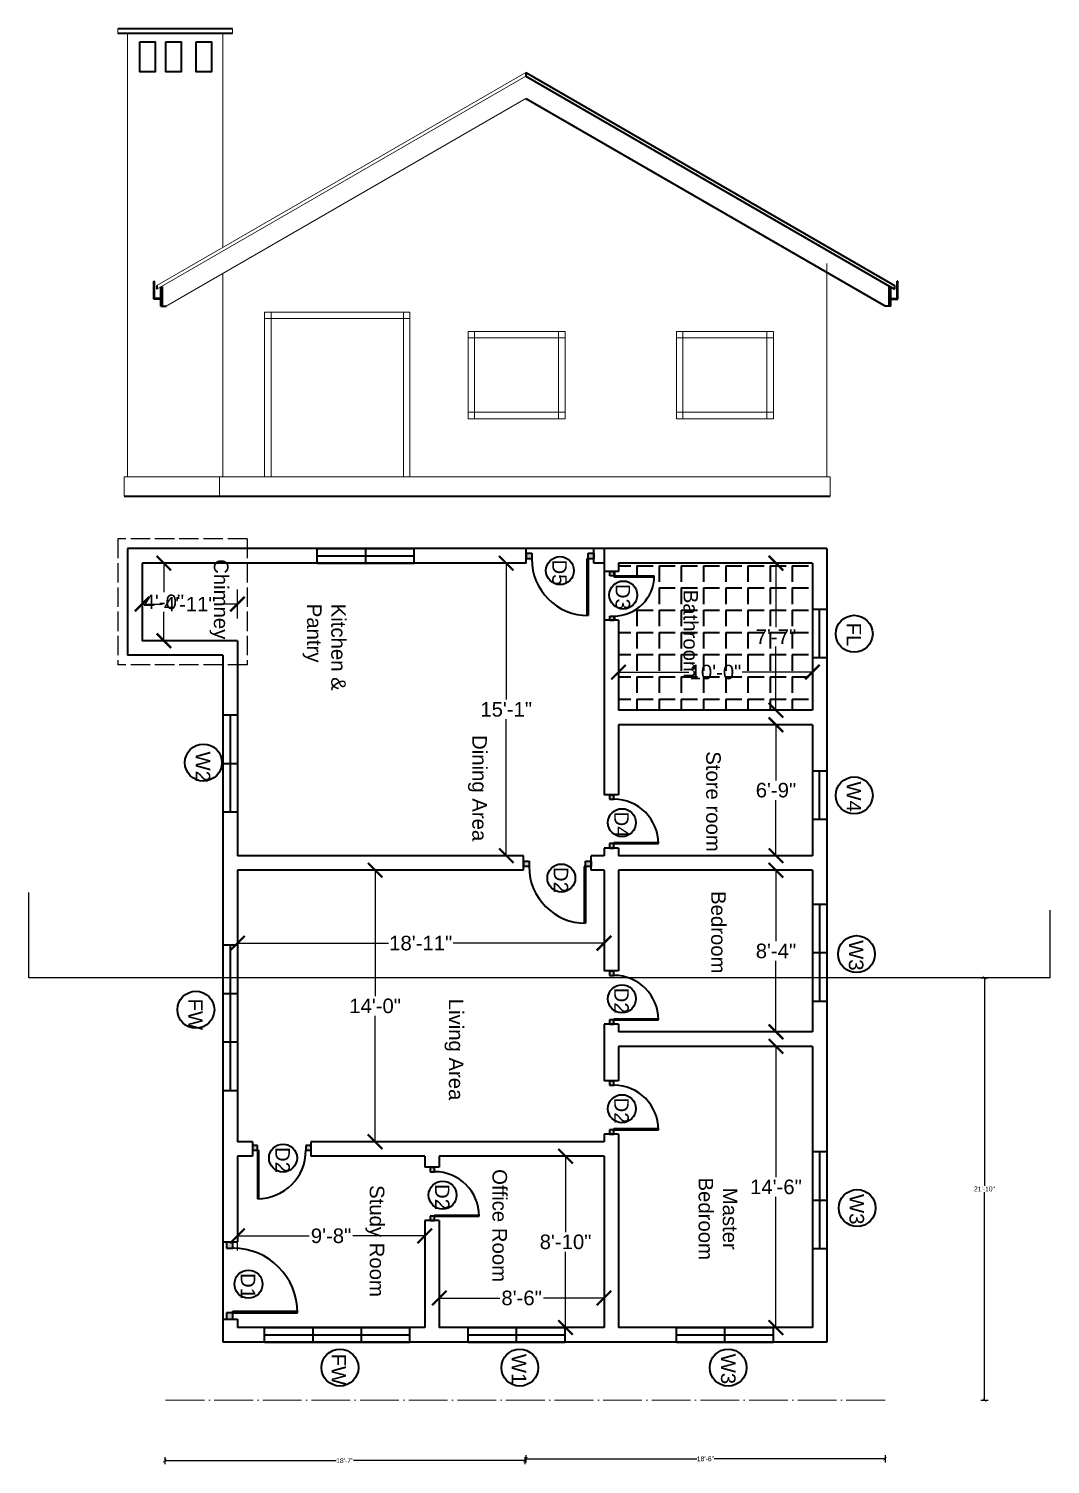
# Model space of a CAD drawing. Header units: inches. Extents: x -5041 to 2538, y -658 to 1746.
# Drawn here: x 1407 to 2040, y 858 to 1746 of the extents above; entities that cross this region are included whole.
import ezdxf

# ---------------------------------------------------------------- set-up
doc = ezdxf.new("R2010")
doc.units = ezdxf.units.IN
doc.header["$MEASUREMENT"] = 0
doc.linetypes.add('ACAD_ISO02W100', pattern=[15, 12, -3])
doc.linetypes.add('ACAD_ISO04W100', pattern=[30, 24, -3, 0, -3])
for name, color, linetype, lineweight in [('Dimension', 132, 'Continuous', 20), ('Eave', 70, 'ACAD_ISO04W100', 18), ('Openings', 200, 'Continuous', 25), ('Ridge', 100, 'ACAD_ISO02W100', 25), ('Wall', 20, 'Continuous', 35)]:
    doc.layers.add(name, color=color, linetype=linetype, lineweight=lineweight)
doc.styles.add('3 inch', font='arial.ttf', dxfattribs={"height": 3})
doc.styles.add('9 inch', font='arial.ttf', dxfattribs={"height": 9})
doc.dimstyles.new('1 to 24 Foundation', dxfattribs={"dimscale": 24, "dimtxt": 3, "dimasz": 0.09375, "dimexe": 0.09375, "dimexo": 0.09375, "dimgap": 0.015625, "dimtad": 0, "dimtih": 1, "dimtoh": 1, "dimdec": 0, "dimzin": 3, "dimdsep": 46, "dimlunit": 4, "dimtxsty": '3 inch', "dimblk": 'ARCHTICK', "dimcen": 0.09, "dimadec": 0, "dimazin": 0, "dimtfac": 1, "dimtdec": 0, "dimtofl": 0, "dimtmove": 0, "dimatfit": 3, "dimfxl": 0.09375, "dimfxlon": 1, "dimtolj": 1, "dimtzin": 0, "dimarcsym": 0})
doc.dimstyles.new('1 to 96', dxfattribs={"dimscale": 96, "dimtxt": 9, "dimasz": 0.09375, "dimexe": 0.09375, "dimexo": 0.09375, "dimgap": 0.015625, "dimtad": 0, "dimtih": 1, "dimtoh": 1, "dimdec": 0, "dimzin": 3, "dimdsep": 46, "dimlunit": 4, "dimtxsty": '9 inch', "dimblk": 'ARCHTICK', "dimcen": 0.09, "dimadec": 0, "dimazin": 0, "dimtfac": 1, "dimtdec": 0, "dimtofl": 0, "dimtmove": 0, "dimatfit": 3, "dimfxl": 0.09375, "dimfxlon": 1, "dimtolj": 1, "dimtzin": 0, "dimarcsym": 0})

# ---------------------------------------------------------------- blocks, each defined once
blk = doc.blocks.new('_ArchTick')
at = {"color": 0, "linetype": 'ByBlock', "const_width": 0.15}
blk.add_lwpolyline([(-0.5, -0.5), (0.5, 0.5)], dxfattribs=at)
blk = doc.blocks.new('*D85')
at = {"layer": 'Defpoints', "color": 0, "transparency": 16777216}
for p in [(1892.27, 1415.3), (1869.73, 1324.3), (1892.27, 1324.3)]:
    blk.add_point(p, dxfattribs=at)
at = {"layer": 'Dimension', "color": 0, "lineweight": -2, "transparency": 16777216}
for p, q in [((1878.73, 1415.3), (1860.73, 1415.3)), ((1869.73, 1415.3), (1869.73, 1375.8)), ((1869.73, 1324.3), (1869.73, 1363.8)), ((1878.73, 1324.3), (1860.73, 1324.3))]:
    blk.add_line(p, q, dxfattribs=at)
at = {"layer": 'Dimension', "color": 0, "lineweight": -2, "transparency": 16777216, "xscale": 9, "yscale": 9, "zscale": 9}
for p, rotation in [((1869.73, 1415.3), 90), ((1869.73, 1324.3), 270)]:
    blk.add_blockref('_ArchTick', p, dxfattribs=dict(at, rotation=rotation))
at = {"layer": 'Dimension', "color": 0, "transparency": 16777216, "insert": (1869.73, 1369.8), "char_height": 9, "attachment_point": 5, "style": '9 inch'}
blk.add_mtext('\\A1;7\'-7"', dxfattribs=at)
blk = doc.blocks.new('*D81')
at = {"layer": 'Defpoints', "color": 0, "transparency": 16777216}
for p in [(1772.27, 1371.15), (1892.27, 1371.15), (1772.27, 1347.87)]:
    blk.add_point(p, dxfattribs=at)
at = {"layer": 'Dimension', "color": 0, "lineweight": -2, "transparency": 16777216}
for p, q in [((1772.27, 1356.87), (1772.27, 1338.87)), ((1892.27, 1356.87), (1892.27, 1338.87)), ((1772.27, 1347.87), (1815.73, 1347.87)), ((1892.27, 1347.87), (1848.8, 1347.87))]:
    blk.add_line(p, q, dxfattribs=at)
at = {"layer": 'Dimension', "color": 0, "lineweight": -2, "transparency": 16777216, "xscale": 9, "yscale": 9, "zscale": 9, "rotation": 180}
blk.add_blockref('_ArchTick', (1772.27, 1347.87), dxfattribs=at)
at = {"layer": 'Dimension', "color": 0, "lineweight": -2, "transparency": 16777216, "xscale": 9, "yscale": 9, "zscale": 9}
blk.add_blockref('_ArchTick', (1892.27, 1347.87), dxfattribs=at)
at = {"layer": 'Dimension', "color": 0, "transparency": 16777216, "insert": (1832.27, 1347.87), "char_height": 9, "attachment_point": 5, "style": '9 inch'}
blk.add_mtext('\\A1;10\'-0"', dxfattribs=at)
blk = doc.blocks.new('*D86')
at = {"layer": 'Defpoints', "color": 0, "transparency": 16777216}
for p in [(1892.27, 1315.3), (1869.73, 1234.3), (1892.27, 1234.3)]:
    blk.add_point(p, dxfattribs=at)
at = {"layer": 'Dimension', "color": 0, "lineweight": -2, "transparency": 16777216}
for p, q in [((1878.73, 1315.3), (1860.73, 1315.3)), ((1869.73, 1315.3), (1869.73, 1280.9)), ((1869.73, 1234.3), (1869.73, 1268.71)), ((1878.73, 1234.3), (1860.73, 1234.3))]:
    blk.add_line(p, q, dxfattribs=at)
at = {"layer": 'Dimension', "color": 0, "lineweight": -2, "transparency": 16777216, "xscale": 9, "yscale": 9, "zscale": 9}
for p, rotation in [((1869.73, 1315.3), 90), ((1869.73, 1234.3), 270)]:
    blk.add_blockref('_ArchTick', p, dxfattribs=dict(at, rotation=rotation))
at = {"layer": 'Dimension', "color": 0, "transparency": 16777216, "insert": (1869.73, 1274.8), "char_height": 9, "attachment_point": 5, "style": '9 inch'}
blk.add_mtext('\\A1;6\'-9"', dxfattribs=at)
blk = doc.blocks.new('*D87')
at = {"layer": 'Defpoints', "color": 0, "transparency": 16777216}
for p in [(1892.27, 1225.3), (1869.73, 1125.3), (1892.27, 1125.3)]:
    blk.add_point(p, dxfattribs=at)
at = {"layer": 'Dimension', "color": 0, "lineweight": -2, "transparency": 16777216}
for p, q in [((1878.73, 1225.3), (1860.73, 1225.3)), ((1869.73, 1225.3), (1869.73, 1181.4)), ((1869.73, 1125.3), (1869.73, 1169.21)), ((1878.73, 1125.3), (1860.73, 1125.3))]:
    blk.add_line(p, q, dxfattribs=at)
at = {"layer": 'Dimension', "color": 0, "lineweight": -2, "transparency": 16777216, "xscale": 9, "yscale": 9, "zscale": 9}
for p, rotation in [((1869.73, 1225.3), 90), ((1869.73, 1125.3), 270)]:
    blk.add_blockref('_ArchTick', p, dxfattribs=dict(at, rotation=rotation))
at = {"layer": 'Dimension', "color": 0, "transparency": 16777216, "insert": (1869.73, 1175.3), "char_height": 9, "attachment_point": 5, "style": '9 inch'}
blk.add_mtext('\\A1;8\'-4"', dxfattribs=at)
blk = doc.blocks.new('*D88')
at = {"layer": 'Defpoints', "color": 0, "transparency": 16777216}
for p in [(1892.27, 1116.3), (1869.73, 942.3), (1892.27, 942.3)]:
    blk.add_point(p, dxfattribs=at)
at = {"layer": 'Dimension', "color": 0, "lineweight": -2, "transparency": 16777216}
for p, q in [((1878.73, 1116.3), (1860.73, 1116.3)), ((1869.73, 1116.3), (1869.73, 1035.4)), ((1869.73, 942.3), (1869.73, 1023.21)), ((1878.73, 942.3), (1860.73, 942.3))]:
    blk.add_line(p, q, dxfattribs=at)
at = {"layer": 'Dimension', "color": 0, "lineweight": -2, "transparency": 16777216, "xscale": 9, "yscale": 9, "zscale": 9}
for p, rotation in [((1869.73, 1116.3), 90), ((1869.73, 942.3), 270)]:
    blk.add_blockref('_ArchTick', p, dxfattribs=dict(at, rotation=rotation))
at = {"layer": 'Dimension', "color": 0, "transparency": 16777216, "insert": (1869.73, 1029.3), "char_height": 9, "attachment_point": 5, "style": '9 inch'}
blk.add_mtext('\\A1;14\'-6"', dxfattribs=at)
blk = doc.blocks.new('*D89')
at = {"layer": 'Defpoints', "color": 0, "transparency": 16777216}
for p in [(1477.27, 1389.97), (1477.27, 1367.3), (1536.27, 1367.3)]:
    blk.add_point(p, dxfattribs=at)
at = {"layer": 'Dimension', "color": 0, "lineweight": -2, "transparency": 16777216}
for p, q in [((1477.27, 1380.97), (1477.27, 1398.97)), ((1536.27, 1380.97), (1536.27, 1398.97)), ((1477.27, 1389.97), (1489.63, 1389.97)), ((1536.27, 1389.97), (1523.91, 1389.97))]:
    blk.add_line(p, q, dxfattribs=at)
at = {"layer": 'Dimension', "color": 0, "lineweight": -2, "transparency": 16777216, "xscale": 9, "yscale": 9, "zscale": 9, "rotation": 180}
blk.add_blockref('_ArchTick', (1477.27, 1389.97), dxfattribs=at)
at = {"layer": 'Dimension', "color": 0, "lineweight": -2, "transparency": 16777216, "xscale": 9, "yscale": 9, "zscale": 9}
blk.add_blockref('_ArchTick', (1536.27, 1389.97), dxfattribs=at)
at = {"layer": 'Dimension', "color": 0, "transparency": 16777216, "insert": (1506.77, 1389.97), "char_height": 9, "attachment_point": 5, "style": '9 inch'}
blk.add_mtext('\\A1;4\'-11"', dxfattribs=at)
blk = doc.blocks.new('*D90')
at = {"layer": 'Defpoints', "color": 0, "transparency": 16777216}
for p in [(1477.27, 1415.3), (1477.27, 1367.3), (1490.78, 1367.3)]:
    blk.add_point(p, dxfattribs=at)
at = {"layer": 'Dimension', "color": 0, "lineweight": -2, "transparency": 16777216}
for p, q in [((1486.27, 1415.3), (1499.78, 1415.3)), ((1490.78, 1415.3), (1490.78, 1397.4)), ((1490.78, 1367.3), (1490.78, 1385.21)), ((1486.27, 1367.3), (1499.78, 1367.3))]:
    blk.add_line(p, q, dxfattribs=at)
at = {"layer": 'Dimension', "color": 0, "lineweight": -2, "transparency": 16777216, "xscale": 9, "yscale": 9, "zscale": 9}
for p, rotation in [((1490.78, 1415.3), 90), ((1490.78, 1367.3), 270)]:
    blk.add_blockref('_ArchTick', p, dxfattribs=dict(at, rotation=rotation))
at = {"layer": 'Dimension', "color": 0, "transparency": 16777216, "insert": (1490.78, 1391.3), "char_height": 9, "attachment_point": 5, "style": '9 inch'}
blk.add_mtext('\\A1;4\'-0"', dxfattribs=at)
blk = doc.blocks.new('*D91')
at = {"layer": 'Defpoints', "color": 0, "transparency": 16777216}
for p in [(1661.27, 960.58), (1661.27, 942.3), (1763.27, 942.3)]:
    blk.add_point(p, dxfattribs=at)
at = {"layer": 'Dimension', "color": 0, "lineweight": -2, "transparency": 16777216}
for p, q in [((1661.27, 951.58), (1661.27, 969.58)), ((1763.27, 951.58), (1763.27, 969.58)), ((1661.27, 960.58), (1698.8, 960.58)), ((1763.27, 960.58), (1725.73, 960.58))]:
    blk.add_line(p, q, dxfattribs=at)
at = {"layer": 'Dimension', "color": 0, "lineweight": -2, "transparency": 16777216, "xscale": 9, "yscale": 9, "zscale": 9, "rotation": 180}
blk.add_blockref('_ArchTick', (1661.27, 960.58), dxfattribs=at)
at = {"layer": 'Dimension', "color": 0, "lineweight": -2, "transparency": 16777216, "xscale": 9, "yscale": 9, "zscale": 9}
blk.add_blockref('_ArchTick', (1763.27, 960.58), dxfattribs=at)
at = {"layer": 'Dimension', "color": 0, "transparency": 16777216, "insert": (1712.27, 960.58), "char_height": 9, "attachment_point": 5, "style": '9 inch'}
blk.add_mtext('\\A1;8\'-6"', dxfattribs=at)
blk = doc.blocks.new('*D92')
at = {"layer": 'Defpoints', "color": 0, "transparency": 16777216}
for p in [(1763.27, 1048.3), (1739.46, 942.3), (1763.27, 942.3)]:
    blk.add_point(p, dxfattribs=at)
at = {"layer": 'Dimension', "color": 0, "lineweight": -2, "transparency": 16777216}
for p, q in [((1748.46, 1048.3), (1730.46, 1048.3)), ((1739.46, 1048.3), (1739.46, 1001.4)), ((1739.46, 942.3), (1739.46, 989.21)), ((1748.46, 942.3), (1730.46, 942.3))]:
    blk.add_line(p, q, dxfattribs=at)
at = {"layer": 'Dimension', "color": 0, "lineweight": -2, "transparency": 16777216, "xscale": 9, "yscale": 9, "zscale": 9}
for p, rotation in [((1739.46, 1048.3), 90), ((1739.46, 942.3), 270)]:
    blk.add_blockref('_ArchTick', p, dxfattribs=dict(at, rotation=rotation))
at = {"layer": 'Dimension', "color": 0, "transparency": 16777216, "insert": (1739.46, 995.3), "char_height": 9, "attachment_point": 5, "style": '9 inch'}
blk.add_mtext('\\A1;8\'-10"', dxfattribs=at)
blk = doc.blocks.new('*D82')
at = {"layer": 'Defpoints', "color": 0, "transparency": 16777216}
for p in [(1720.86, 1415.3), (1702.73, 1234.3), (1720.86, 1234.3)]:
    blk.add_point(p, dxfattribs=at)
at = {"layer": 'Dimension', "color": 0, "lineweight": -2, "transparency": 16777216}
for p, q in [((1711.73, 1415.3), (1693.73, 1415.3)), ((1702.73, 1415.3), (1702.73, 1330.9)), ((1702.73, 1234.3), (1702.73, 1318.71)), ((1711.73, 1234.3), (1693.73, 1234.3))]:
    blk.add_line(p, q, dxfattribs=at)
at = {"layer": 'Dimension', "color": 0, "lineweight": -2, "transparency": 16777216, "xscale": 9, "yscale": 9, "zscale": 9}
for p, rotation in [((1702.73, 1415.3), 90), ((1702.73, 1234.3), 270)]:
    blk.add_blockref('_ArchTick', p, dxfattribs=dict(at, rotation=rotation))
at = {"layer": 'Dimension', "color": 0, "transparency": 16777216, "insert": (1702.73, 1324.8), "char_height": 9, "attachment_point": 5, "style": '9 inch'}
blk.add_mtext('\\A1;15\'-1"', dxfattribs=at)
blk = doc.blocks.new('*D83')
at = {"layer": 'Defpoints', "color": 0, "transparency": 16777216}
for p in [(1662.94, 1225.3), (1621.56, 1057.3), (1662.94, 1057.3)]:
    blk.add_point(p, dxfattribs=at)
at = {"layer": 'Dimension', "color": 0, "lineweight": -2, "transparency": 16777216}
for p, q in [((1630.56, 1225.3), (1612.56, 1225.3)), ((1621.56, 1225.3), (1621.56, 1147.4)), ((1621.56, 1057.3), (1621.56, 1135.21)), ((1630.56, 1057.3), (1612.56, 1057.3))]:
    blk.add_line(p, q, dxfattribs=at)
at = {"layer": 'Dimension', "color": 0, "lineweight": -2, "transparency": 16777216, "xscale": 9, "yscale": 9, "zscale": 9}
for p, rotation in [((1621.56, 1225.3), 90), ((1621.56, 1057.3), 270)]:
    blk.add_blockref('_ArchTick', p, dxfattribs=dict(at, rotation=rotation))
at = {"layer": 'Dimension', "color": 0, "transparency": 16777216, "insert": (1621.56, 1141.3), "char_height": 9, "attachment_point": 5, "style": '9 inch'}
blk.add_mtext('\\A1;14\'-0"', dxfattribs=at)
blk = doc.blocks.new('*D93')
at = {"layer": 'Defpoints', "color": 0, "transparency": 16777216}
for p in [(1536.27, 1225.3), (1763.27, 1225.3), (1536.27, 1180.15)]:
    blk.add_point(p, dxfattribs=at)
at = {"layer": 'Dimension', "color": 0, "lineweight": -2, "transparency": 16777216}
for p, q in [((1536.27, 1189.15), (1536.27, 1171.15)), ((1763.27, 1189.15), (1763.27, 1171.15)), ((1536.27, 1180.15), (1629.74, 1180.15)), ((1763.27, 1180.15), (1669.8, 1180.15))]:
    blk.add_line(p, q, dxfattribs=at)
at = {"layer": 'Dimension', "color": 0, "lineweight": -2, "transparency": 16777216, "xscale": 9, "yscale": 9, "zscale": 9, "rotation": 180}
blk.add_blockref('_ArchTick', (1536.27, 1180.15), dxfattribs=at)
at = {"layer": 'Dimension', "color": 0, "lineweight": -2, "transparency": 16777216, "xscale": 9, "yscale": 9, "zscale": 9}
blk.add_blockref('_ArchTick', (1763.27, 1180.15), dxfattribs=at)
at = {"layer": 'Dimension', "color": 0, "transparency": 16777216, "insert": (1649.77, 1180.15), "char_height": 9, "attachment_point": 5, "style": '9 inch'}
blk.add_mtext('\\A1;18\'-11"', dxfattribs=at)
blk = doc.blocks.new('*D84')
at = {"layer": 'Defpoints', "color": 0, "transparency": 16777216}
for p in [(1536.27, 999.04), (1536.27, 979.6), (1652.27, 979.6)]:
    blk.add_point(p, dxfattribs=at)
at = {"layer": 'Dimension', "color": 0, "lineweight": -2, "transparency": 16777216}
for p, q in [((1536.27, 990.04), (1536.27, 1008.04)), ((1652.27, 990.04), (1652.27, 1008.04)), ((1536.27, 999.04), (1580.8, 999.04)), ((1652.27, 999.04), (1607.73, 999.04))]:
    blk.add_line(p, q, dxfattribs=at)
at = {"layer": 'Dimension', "color": 0, "lineweight": -2, "transparency": 16777216, "xscale": 9, "yscale": 9, "zscale": 9, "rotation": 180}
blk.add_blockref('_ArchTick', (1536.27, 999.04), dxfattribs=at)
at = {"layer": 'Dimension', "color": 0, "lineweight": -2, "transparency": 16777216, "xscale": 9, "yscale": 9, "zscale": 9}
blk.add_blockref('_ArchTick', (1652.27, 999.04), dxfattribs=at)
at = {"layer": 'Dimension', "color": 0, "transparency": 16777216, "insert": (1594.27, 999.04), "char_height": 9, "attachment_point": 5, "style": '9 inch'}
blk.add_mtext('\\A1;9\'-8"', dxfattribs=at)
blk = doc.blocks.new('*D94')
at = {"layer": 'Defpoints', "color": 0, "transparency": 16777216}
for p in [(1714.84, 897.3), (1937.27, 897.3), (1714.84, 861.07)]:
    blk.add_point(p, dxfattribs=at)
at = {"layer": 'Wall', "color": 0, "lineweight": -2, "transparency": 16777216}
for p, q in [((1714.84, 863.32), (1714.84, 858.82)), ((1937.27, 863.32), (1937.27, 858.82)), ((1714.84, 861.07), (1820.67, 861.07)), ((1937.27, 861.07), (1831.44, 861.07))]:
    blk.add_line(p, q, dxfattribs=at)
at = {"layer": 'Wall', "color": 0, "lineweight": -2, "transparency": 16777216, "xscale": 2.25, "yscale": 2.25, "zscale": 2.25, "rotation": 180}
blk.add_blockref('_ArchTick', (1714.84, 861.07), dxfattribs=at)
at = {"layer": 'Wall', "color": 0, "lineweight": -2, "transparency": 16777216, "xscale": 2.25, "yscale": 2.25, "zscale": 2.25}
blk.add_blockref('_ArchTick', (1937.27, 861.07), dxfattribs=at)
at = {"layer": 'Wall', "color": 0, "transparency": 16777216, "insert": (1826.05, 861.07), "char_height": 3, "attachment_point": 5, "style": '3 inch'}
blk.add_mtext('\\A1;18\'-6"', dxfattribs=at)
blk = doc.blocks.new('*D95')
at = {"layer": 'Defpoints', "color": 0, "transparency": 16777216}
for p in [(1491.27, 897.3), (1714.27, 897.3), (1714.27, 859.95)]:
    blk.add_point(p, dxfattribs=at)
at = {"layer": 'Wall', "color": 0, "lineweight": -2, "transparency": 16777216}
for p, q in [((1491.27, 862.2), (1491.27, 857.7)), ((1714.27, 862.2), (1714.27, 857.7)), ((1491.27, 859.95), (1597.38, 859.95)), ((1714.27, 859.95), (1608.15, 859.95))]:
    blk.add_line(p, q, dxfattribs=at)
at = {"layer": 'Wall', "color": 0, "lineweight": -2, "transparency": 16777216, "xscale": 2.25, "yscale": 2.25, "zscale": 2.25, "rotation": 180}
blk.add_blockref('_ArchTick', (1491.27, 859.95), dxfattribs=at)
at = {"layer": 'Wall', "color": 0, "lineweight": -2, "transparency": 16777216, "xscale": 2.25, "yscale": 2.25, "zscale": 2.25}
blk.add_blockref('_ArchTick', (1714.27, 859.95), dxfattribs=at)
at = {"layer": 'Wall', "color": 0, "transparency": 16777216, "insert": (1602.77, 859.95), "char_height": 3, "attachment_point": 5, "style": '3 inch'}
blk.add_mtext('\\A1;18\'-7"', dxfattribs=at)
blk = doc.blocks.new('*D96')
at = {"layer": 'Defpoints', "color": 0, "transparency": 16777216}
for p in [(1901.27, 1158.81), (1998.83, 1158.81), (1937.27, 897.3)]:
    blk.add_point(p, dxfattribs=at)
at = {"layer": 'Wall', "color": 0, "lineweight": -2, "transparency": 16777216}
for p, q in [((1996.58, 1158.81), (2001.08, 1158.81)), ((1998.83, 1158.81), (1998.83, 1029.96)), ((1998.83, 897.3), (1998.83, 1026.15)), ((1996.58, 897.3), (2001.08, 897.3))]:
    blk.add_line(p, q, dxfattribs=at)
at = {"layer": 'Wall', "color": 0, "lineweight": -2, "transparency": 16777216, "xscale": 2.25, "yscale": 2.25, "zscale": 2.25}
for p, rotation in [((1998.83, 1158.81), 90), ((1998.83, 897.3), 270)]:
    blk.add_blockref('_ArchTick', p, dxfattribs=dict(at, rotation=rotation))
at = {"layer": 'Wall', "color": 0, "transparency": 16777216, "insert": (1998.83, 1028.06), "char_height": 3, "attachment_point": 5, "style": '3 inch'}
blk.add_mtext('\\A1;21\'-10"', dxfattribs=at)

msp = doc.modelspace()

# ---------------------------------------------------------------- hatches: boundary and pattern name
at = {"layer": 'Wall'}
h = msp.add_hatch(color=256, dxfattribs=at)
h.dxf.hatch_style = 1
h.paths.add_polyline_path([(1715.01683, 1417.89158), (1718.51683, 1417.89158), (1718.51683, 1421.39158), (1715.01683, 1421.39158)])
h.paths.add_polyline_path([(1757.01683, 1421.39158), (1753.51683, 1421.39158), (1753.51683, 1417.89158), (1757.01683, 1417.89158)])
h.paths.add_polyline_path([(1752.64183, 1382.90252, 0.006250733), (1753.51683, 1382.89158), (1753.51683, 1417.89158), (1752.64183, 1417.89158)])
h = msp.add_hatch(dxfattribs=at)
h.set_pattern_fill('ANGLE', color=256, scale=50, angle=-90)
h.set_pattern_definition([(270, (697.351, -923.76), (13.75, -3e-15), [10, -3.75]), (360, (697.351, -923.76), (3e-15, 13.75), [10, -3.75])])
h.paths.add_polyline_path([(1892.26613, 1324.30349), (1892.26613, 1415.30349), (1772.26613, 1415.30349), (1772.26613, 1410.06182), (1769.35666, 1410.06182), (1769.35666, 1407.56182), (1794.35666, 1407.56182, -0.414213562), (1769.35666, 1382.56182), (1769.35666, 1380.06182), (1772.26613, 1380.06182), (1772.26613, 1324.30349)])
h.paths.add_polyline_path([(1807.57505, 1402.0029), (1807.57505, 1342.99335), (1826.12143, 1342.99335), (1826.12143, 1402.0029)], flags=24)
h = msp.add_hatch(color=256, dxfattribs=at)
h.dxf.hatch_style = 1
h.paths.add_polyline_path([(1769.35666, 1380.06182), (1769.35666, 1382.56182), (1766.85666, 1382.56182), (1766.85666, 1380.06182)])
h.paths.add_polyline_path([(1769.35666, 1407.56182), (1769.35666, 1410.06182), (1766.85666, 1410.06182), (1766.85666, 1407.56182)])
h.paths.add_polyline_path([(1794.34885, 1406.93682, 0.006250733), (1794.35666, 1407.56182), (1769.35666, 1407.56182), (1769.35666, 1406.93682)])
h = msp.add_hatch(color=256, dxfattribs=at)
h.dxf.hatch_style = 1
h.paths.add_polyline_path([(1766.66602, 1271.99312), (1766.66602, 1269.24312), (1769.41602, 1269.24312), (1769.41602, 1271.99312)])
h.paths.add_polyline_path([(1769.41602, 1238.99312), (1769.41602, 1241.74312), (1766.66602, 1241.74312), (1766.66602, 1238.99312)])
h.paths.add_polyline_path([(1769.41602, 1242.43062), (1769.41602, 1241.74312), (1796.91602, 1241.74312, 0.006250733), (1796.90743, 1242.43062)])
h = msp.add_hatch(color=256, dxfattribs=at)
h.dxf.hatch_style = 1
h.paths.add_polyline_path([(1713.3928, 1227.50133), (1716.8928, 1227.50133), (1716.8928, 1231.00133), (1713.3928, 1231.00133)])
h.paths.add_polyline_path([(1755.3928, 1231.00133), (1751.8928, 1231.00133), (1751.8928, 1227.50133), (1755.3928, 1227.50133)])
h.paths.add_polyline_path([(1751.0178, 1192.51227, 0.006250733), (1751.8928, 1192.50133), (1751.8928, 1227.50133), (1751.0178, 1227.50133)])
h = msp.add_hatch(color=256, dxfattribs=at)
h.dxf.hatch_style = 1
h.paths.add_polyline_path([(1766.66602, 1162.99312), (1766.66602, 1160.24312), (1769.41602, 1160.24312), (1769.41602, 1162.99312)])
h.paths.add_polyline_path([(1769.41602, 1129.99312), (1769.41602, 1132.74312), (1766.66602, 1132.74312), (1766.66602, 1129.99312)])
h.paths.add_polyline_path([(1769.41602, 1133.43062), (1769.41602, 1132.74312), (1796.91602, 1132.74312, 0.006250733), (1796.90743, 1133.43062)])
h = msp.add_hatch(color=256, dxfattribs=at)
h.dxf.hatch_style = 1
h.paths.add_polyline_path([(1766.66602, 1094.99312), (1766.66602, 1092.24312), (1769.41602, 1092.24312), (1769.41602, 1094.99312)])
h.paths.add_polyline_path([(1769.41602, 1061.99312), (1769.41602, 1064.74312), (1766.66602, 1064.74312), (1766.66602, 1061.99312)])
h.paths.add_polyline_path([(1769.41602, 1065.43062), (1769.41602, 1064.74312), (1796.91602, 1064.74312, 0.006250733), (1796.90743, 1065.43062)])
h = msp.add_hatch(color=256, dxfattribs=at)
h.dxf.hatch_style = 1
h.paths.add_polyline_path([(1581.70426, 1054.9987), (1578.70426, 1054.9987), (1578.70426, 1051.9987), (1581.70426, 1051.9987)])
h.paths.add_polyline_path([(1545.70426, 1051.9987), (1548.70426, 1051.9987), (1548.70426, 1054.9987), (1545.70426, 1054.9987)])
h.paths.add_polyline_path([(1549.45426, 1051.9987), (1548.70426, 1051.9987), (1548.70426, 1021.9987, 0.006250733), (1549.45426, 1022.00808)])
h = msp.add_hatch(color=256, dxfattribs=at)
h.dxf.hatch_style = 1
h.paths.add_polyline_path([(1655.66602, 1041.50185), (1655.66602, 1038.75185), (1658.41602, 1038.75185), (1658.41602, 1041.50185)])
h.paths.add_polyline_path([(1658.41602, 1008.50185), (1658.41602, 1011.25185), (1655.66602, 1011.25185), (1655.66602, 1008.50185)])
h.paths.add_polyline_path([(1658.41602, 1011.93935), (1658.41602, 1011.25185), (1685.91602, 1011.25185, 0.006250733), (1685.90743, 1011.93935)])
h = msp.add_hatch(color=256, dxfattribs=at)
h.dxf.hatch_style = 1
h.paths.add_polyline_path([(1529.50283, 995.43214), (1529.50283, 991.43214), (1533.50283, 991.43214), (1533.50283, 995.43214)])
h.paths.add_polyline_path([(1533.50283, 947.43214), (1533.50283, 951.43214), (1529.50283, 951.43214), (1529.50283, 947.43214)])
h.paths.add_polyline_path([(1533.50283, 952.43214), (1533.50283, 951.43214), (1573.50283, 951.43214, 0.006250733), (1573.49033, 952.43214)])

# ---------------------------------------------------------------- linework, layer by layer
at = {"layer": 'Dimension'}
for p, q in [((1462.26613, 1743.01898), (1462.26613, 1746.01898)), ((1468.26613, 1468.68798), (1468.26613, 1743.01898)), ((1527.26613, 1610.72149), (1527.26613, 1743.01898)), ((1533.26613, 1743.01898), (1533.26613, 1746.01898)), ((1486.50418, 1587.18757), (1714.84289, 1719.01898)), ((1486.50418, 1584.87816), (1714.84289, 1716.70958)), ((1492.10297, 1574.25422), (1714.84289, 1702.85318)), ((1901.26613, 1468.68798), (1901.26613, 1600.68798)), ((1527.26613, 1468.68798), (1527.26613, 1594.55568)), ((1553.11682, 1570.68798), (1643.11682, 1570.68798)), ((1553.11682, 1468.68798), (1553.11682, 1570.68798)), ((1553.11682, 1566.68798), (1643.11682, 1566.68798)), ((1557.11682, 1468.68798), (1557.11682, 1570.68798)), ((1639.11682, 1468.68798), (1639.11682, 1570.68798)), ((1643.11682, 1468.68798), (1643.11682, 1570.68798)), ((1679.13075, 1558.68798), (1739.13075, 1558.68798)), ((1679.13075, 1504.68798), (1679.13075, 1558.68798)), ((1679.13075, 1554.68798), (1739.13075, 1554.68798)), ((1683.13075, 1504.68798), (1683.13075, 1558.68798)), ((1735.13075, 1504.68798), (1735.13075, 1558.68798)), ((1739.13075, 1504.68798), (1739.13075, 1558.68798)), ((1808.13075, 1558.68798), (1868.13075, 1558.68798)), ((1808.13075, 1504.68798), (1808.13075, 1558.68798)), ((1808.13075, 1554.68798), (1868.13075, 1554.68798)), ((1812.13075, 1504.68798), (1812.13075, 1558.68798)), ((1864.13075, 1504.68798), (1864.13075, 1558.68798)), ((1868.13075, 1504.68798), (1868.13075, 1558.68798)), ((1679.13075, 1508.68798), (1739.13075, 1508.68798)), ((1679.13075, 1504.68798), (1739.13075, 1504.68798)), ((1808.13075, 1508.68798), (1868.13075, 1508.68798)), ((1808.13075, 1504.68798), (1868.13075, 1504.68798)), ((1466.26613, 1468.68798), (1903.26613, 1468.68798)), ((1466.26613, 1456.68798), (1466.26613, 1468.68798)), ((1525.26613, 1456.68798), (1525.26613, 1468.68798)), ((1903.26613, 1456.68798), (1903.26613, 1468.68798))]:
    msp.add_line(p, q, dxfattribs=at)
at = {"layer": 'Eave'}
msp.add_line((1937.26613, 897.30349), (1491.26613, 897.30349), dxfattribs=at)
at = {"layer": 'Openings'}
for p, q in [((1407.078, 1158.81094), (1407.078, 1211.57331)), ((2039.5776, 1158.81094), (2039.5776, 1200.60202)), ((2039.5776, 1158.81094), (1407.078, 1158.81094))]:
    msp.add_line(p, q, dxfattribs=at)
at = {"layer": 'Ridge'}
for p, q in [((1462.26613, 1430.30349), (1462.26613, 1352.30349)), ((1542.26613, 1430.30349), (1462.26613, 1430.30349)), ((1542.26613, 1430.30349), (1542.26613, 1352.30349)), ((1542.26613, 1352.30349), (1462.26613, 1352.30349))]:
    msp.add_line(p, q, dxfattribs=at)
at = {"layer": 'Wall'}
for p, q in [((1533.26613, 1746.01898), (1462.26613, 1746.01898)), ((1533.26613, 1743.01898), (1462.26613, 1743.01898)), ((1714.84289, 1719.01898), (1943.18161, 1587.18757)), ((1714.84289, 1719.01898), (1714.84289, 1716.70958)), ((1714.84289, 1716.70958), (1943.18161, 1584.87816)), ((1714.84289, 1702.85318), (1937.58282, 1574.25422)), ((1484.58758, 1578.71338), (1484.58758, 1589.7909)), ((1484.58758, 1589.7909), (1484.88758, 1589.7909)), ((1484.88758, 1579.01338), (1484.88758, 1589.7909)), ((1486.50418, 1587.18757), (1486.50418, 1584.87816)), ((1488.88758, 1574.25422), (1488.88758, 1586.25422)), ((1488.88758, 1586.25422), (1489.88758, 1586.25422)), ((1489.88758, 1574.25422), (1489.88758, 1586.25422)), ((1939.79821, 1579.90337), (1939.79821, 1586.25422)), ((1939.79821, 1574.25422), (1939.79821, 1586.25422)), ((1940.79821, 1586.25422), (1939.79821, 1586.25422)), ((1940.79821, 1574.25422), (1940.79821, 1586.25422)), ((1943.18161, 1587.18757), (1943.18161, 1584.87816)), ((1944.79821, 1579.01338), (1944.79821, 1589.7909)), ((1945.09821, 1589.7909), (1944.79821, 1589.7909)), ((1945.09821, 1578.71338), (1945.09821, 1589.7909)), ((1488.88758, 1578.71338), (1484.58758, 1578.71338)), ((1488.88758, 1579.01338), (1484.88758, 1579.01338)), ((1488.88758, 1574.25422), (1492.10297, 1574.25422)), ((1940.79821, 1574.25422), (1937.58282, 1574.25422)), ((1940.79821, 1579.01338), (1944.79821, 1579.01338)), ((1940.79821, 1578.71338), (1945.09821, 1578.71338)), ((1466.26613, 1456.68798), (1903.26613, 1456.68798)), ((1468.26613, 1424.30349), (1468.26613, 1358.30349)), ((1901.26613, 1424.30349), (1468.26613, 1424.30349)), ((1585.76613, 1424.30349), (1645.76613, 1424.30349)), ((1585.76613, 1415.30349), (1585.76613, 1424.30349)), ((1615.76613, 1415.30349), (1615.76613, 1424.30349)), ((1645.76613, 1415.30349), (1645.76613, 1424.30349)), ((1715.01683, 1415.30349), (1715.01683, 1424.30349)), ((1715.01683, 1421.39158), (1715.01683, 1417.89158)), ((1715.01683, 1421.39158), (1718.51683, 1421.39158)), ((1718.51683, 1421.39158), (1718.51683, 1417.89158)), ((1753.51683, 1417.89158), (1753.51683, 1421.39158)), ((1753.51683, 1421.39158), (1757.01683, 1421.39158)), ((1757.01683, 1415.30349), (1757.01683, 1424.30349)), ((1757.01683, 1421.39158), (1757.01683, 1417.89158)), ((1763.26613, 1424.30349), (1763.26613, 1271.99312)), ((1901.26613, 1424.30349), (1901.26613, 933.30349)), ((1477.26613, 1415.30349), (1477.26613, 1367.30349)), ((1715.01683, 1415.30349), (1477.26613, 1415.30349)), ((1585.76613, 1419.80349), (1645.76613, 1419.80349)), ((1585.76613, 1415.30349), (1645.76613, 1415.30349)), ((1718.51683, 1417.89158), (1715.01683, 1417.89158)), ((1752.64183, 1417.89158), (1752.64183, 1382.90252)), ((1753.51683, 1417.89158), (1752.64183, 1417.89158)), ((1757.01683, 1417.89158), (1753.51683, 1417.89158)), ((1753.51683, 1417.89158), (1753.51683, 1382.89158)), ((1763.26613, 1415.30349), (1757.01683, 1415.30349)), ((1772.26613, 1415.30349), (1772.26613, 1410.06182)), ((1892.26613, 1415.30349), (1772.26613, 1415.30349)), ((1892.26613, 1415.30349), (1892.26613, 1324.30349)), ((1772.26613, 1410.06182), (1763.26613, 1410.06182)), ((1766.85666, 1407.56182), (1766.85666, 1410.06182)), ((1766.85666, 1410.06182), (1769.35666, 1410.06182)), ((1769.35666, 1407.56182), (1766.85666, 1407.56182)), ((1769.35666, 1410.06182), (1769.35666, 1407.56182)), ((1769.35666, 1407.56182), (1794.35666, 1407.56182)), ((1769.35666, 1407.56182), (1769.35666, 1406.93682)), ((1769.35666, 1406.93682), (1794.34885, 1406.93682)), ((1772.26613, 1407.56182), (1772.26613, 1406.93682)), ((1891.89274, 1386.86684), (1900.89274, 1386.86684)), ((1896.39274, 1386.86684), (1896.39274, 1356.86684)), ((1772.26613, 1380.06182), (1763.26613, 1380.06182)), ((1766.85666, 1380.06182), (1766.85666, 1382.56182)), ((1766.85666, 1382.56182), (1769.35666, 1382.56182)), ((1766.85666, 1380.06182), (1769.35666, 1380.06182)), ((1769.35666, 1382.56182), (1769.35666, 1380.06182)), ((1772.26613, 1380.06182), (1772.26613, 1324.30349)), ((1536.26613, 1367.30349), (1477.26613, 1367.30349)), ((1536.26613, 1367.30349), (1536.26613, 1234.30349)), ((1527.26613, 1358.30349), (1468.26613, 1358.30349)), ((1527.26613, 1358.30349), (1527.26613, 933.30349)), ((1891.89274, 1356.86684), (1900.89274, 1356.86684)), ((1892.26613, 1324.30349), (1772.26613, 1324.30349)), ((1527.26613, 1321.43263), (1527.26613, 1261.43263)), ((1527.26613, 1321.43263), (1536.26613, 1321.43263)), ((1531.76613, 1321.43263), (1531.76613, 1261.43263)), ((1536.26613, 1321.43263), (1536.26613, 1261.43263)), ((1772.26613, 1315.30349), (1772.26613, 1271.99312)), ((1892.26613, 1315.30349), (1772.26613, 1315.30349)), ((1892.26613, 1315.30349), (1892.26613, 1234.30349)), ((1527.26613, 1291.43263), (1536.26613, 1291.43263)), ((1891.89274, 1286.86684), (1900.89274, 1286.86684)), ((1896.39274, 1286.86684), (1896.39274, 1256.86684)), ((1772.26613, 1271.99312), (1763.26613, 1271.99312)), ((1766.66602, 1271.99312), (1769.41602, 1271.99312)), ((1766.66602, 1271.99312), (1766.66602, 1269.24312)), ((1769.41602, 1269.24312), (1769.41602, 1271.99312)), ((1527.26613, 1261.43263), (1536.26613, 1261.43263)), ((1766.66602, 1269.24312), (1769.41602, 1269.24312)), ((1891.89274, 1256.86684), (1900.89274, 1256.86684)), ((1763.26613, 1238.99312), (1763.26613, 1234.30349)), ((1772.26613, 1238.99312), (1763.26613, 1238.99312)), ((1769.41602, 1241.74312), (1766.66602, 1241.74312)), ((1766.66602, 1241.74312), (1766.66602, 1238.99312)), ((1766.66602, 1238.99312), (1769.41602, 1238.99312)), ((1769.41602, 1242.43062), (1796.90743, 1242.43062)), ((1769.41602, 1241.74312), (1769.41602, 1242.43062)), ((1769.41602, 1238.99312), (1769.41602, 1241.74312)), ((1769.41602, 1241.74312), (1796.91602, 1241.74312)), ((1772.26613, 1238.99312), (1772.26613, 1234.30349)), ((1713.3928, 1234.30349), (1536.26613, 1234.30349)), ((1713.3928, 1225.30349), (1713.3928, 1234.30349)), ((1713.3928, 1231.00133), (1713.3928, 1227.50133)), ((1713.3928, 1231.00133), (1716.8928, 1231.00133)), ((1716.8928, 1227.50133), (1713.3928, 1227.50133)), ((1716.8928, 1231.00133), (1716.8928, 1227.50133)), ((1751.0178, 1227.50133), (1751.0178, 1192.51227)), ((1751.8928, 1227.50133), (1751.0178, 1227.50133)), ((1751.8928, 1227.50133), (1751.8928, 1231.00133)), ((1751.8928, 1231.00133), (1755.3928, 1231.00133)), ((1755.3928, 1227.50133), (1751.8928, 1227.50133)), ((1751.8928, 1227.50133), (1751.8928, 1192.50133)), ((1763.26613, 1234.30349), (1755.3928, 1234.30349)), ((1755.3928, 1225.30349), (1755.3928, 1234.30349)), ((1755.3928, 1231.00133), (1755.3928, 1227.50133)), ((1892.26613, 1234.30349), (1772.26613, 1234.30349)), ((1536.26613, 1225.30349), (1536.26613, 1057.30349)), ((1713.3928, 1225.30349), (1536.26613, 1225.30349)), ((1763.26613, 1225.30349), (1755.3928, 1225.30349)), ((1763.26613, 1225.30349), (1763.26613, 1162.99312)), ((1772.26613, 1225.30349), (1772.26613, 1162.99312)), ((1892.26613, 1225.30349), (1772.26613, 1225.30349)), ((1892.26613, 1225.30349), (1892.26613, 1125.30349)), ((1892.26613, 1204.30349), (1892.26613, 1144.30349)), ((1892.26613, 1204.30349), (1901.26613, 1204.30349)), ((1896.76613, 1204.30349), (1896.76613, 1144.30349)), ((1901.26613, 1204.30349), (1901.26613, 1144.30349)), ((1527.26613, 1179.06157), (1527.26613, 1089.06157)), ((1527.26613, 1179.06157), (1536.26613, 1179.06157)), ((1531.76613, 1179.06157), (1531.76613, 1089.06157)), ((1536.26613, 1179.06157), (1536.26613, 1089.06157)), ((1892.26613, 1174.30349), (1901.26613, 1174.30349)), ((1772.26613, 1162.99312), (1763.26613, 1162.99312)), ((1766.66602, 1162.99312), (1769.41602, 1162.99312)), ((1766.66602, 1162.99312), (1766.66602, 1160.24312)), ((1766.66602, 1160.24312), (1769.41602, 1160.24312)), ((1769.41602, 1160.24312), (1769.41602, 1162.99312)), ((1527.26613, 1149.06157), (1536.26613, 1149.06157)), ((1892.26613, 1144.30349), (1901.26613, 1144.30349)), ((1763.26613, 1129.99312), (1763.26613, 1094.99312)), ((1772.26613, 1129.99312), (1763.26613, 1129.99312)), ((1769.41602, 1132.74312), (1766.66602, 1132.74312)), ((1766.66602, 1132.74312), (1766.66602, 1129.99312)), ((1766.66602, 1129.99312), (1769.41602, 1129.99312)), ((1769.41602, 1133.43062), (1796.90743, 1133.43062)), ((1769.41602, 1132.74312), (1769.41602, 1133.43062)), ((1769.41602, 1129.99312), (1769.41602, 1132.74312)), ((1769.41602, 1132.74312), (1796.91602, 1132.74312)), ((1772.26613, 1129.99312), (1772.26613, 1125.30349)), ((1892.26613, 1125.30349), (1772.26613, 1125.30349)), ((1527.26613, 1119.06157), (1536.26613, 1119.06157)), ((1772.26613, 1116.30349), (1772.26613, 1094.99312)), ((1892.26613, 1116.30349), (1772.26613, 1116.30349)), ((1892.26613, 1116.30349), (1892.26613, 942.30349)), ((1772.26613, 1094.99312), (1763.26613, 1094.99312)), ((1766.66602, 1094.99312), (1769.41602, 1094.99312)), ((1766.66602, 1094.99312), (1766.66602, 1092.24312)), ((1769.41602, 1092.24312), (1769.41602, 1094.99312)), ((1527.26613, 1089.06157), (1536.26613, 1089.06157)), ((1766.66602, 1092.24312), (1769.41602, 1092.24312)), ((1545.70426, 1057.30349), (1536.26613, 1057.30349)), ((1545.70426, 1057.30349), (1545.70426, 1048.30349)), ((1763.26613, 1057.30349), (1581.70426, 1057.30349)), ((1581.70426, 1057.30349), (1581.70426, 1048.30349)), ((1763.26613, 1061.99312), (1763.26613, 1057.30349)), ((1772.26613, 1061.99312), (1763.26613, 1061.99312)), ((1769.41602, 1064.74312), (1766.66602, 1064.74312)), ((1766.66602, 1064.74312), (1766.66602, 1061.99312)), ((1766.66602, 1061.99312), (1769.41602, 1061.99312)), ((1769.41602, 1065.43062), (1796.90743, 1065.43062)), ((1769.41602, 1064.74312), (1769.41602, 1065.43062)), ((1769.41602, 1061.99312), (1769.41602, 1064.74312)), ((1769.41602, 1064.74312), (1796.91602, 1064.74312)), ((1772.26613, 1061.99312), (1772.26613, 942.30349)), ((1536.26613, 1048.30349), (1536.26613, 995.43214)), ((1545.70426, 1048.30349), (1536.26613, 1048.30349)), ((1548.70426, 1054.9987), (1545.70426, 1054.9987)), ((1545.70426, 1054.9987), (1545.70426, 1051.9987)), ((1545.70426, 1051.9987), (1548.70426, 1051.9987)), ((1548.70426, 1051.9987), (1548.70426, 1054.9987)), ((1548.70426, 1051.9987), (1548.70426, 1021.9987)), ((1548.70426, 1051.9987), (1549.45426, 1051.9987)), ((1549.45426, 1051.9987), (1549.45426, 1022.00808)), ((1581.70426, 1054.9987), (1578.70426, 1054.9987)), ((1578.70426, 1054.9987), (1578.70426, 1051.9987)), ((1578.70426, 1051.9987), (1581.70426, 1051.9987)), ((1581.70426, 1054.9987), (1581.70426, 1051.9987)), ((1652.26613, 1048.30349), (1581.70426, 1048.30349)), ((1652.26613, 1048.30349), (1652.26613, 1041.50185)), ((1661.26613, 1048.30349), (1661.26613, 1041.50185)), ((1763.26613, 1048.30349), (1661.26613, 1048.30349)), ((1763.26613, 1048.30349), (1763.26613, 942.30349)), ((1892.26613, 1051.17782), (1892.26613, 991.17782)), ((1892.26613, 1051.17782), (1901.26613, 1051.17782)), ((1896.76613, 1051.17782), (1896.76613, 991.17782)), ((1901.26613, 1051.17782), (1901.26613, 991.17782)), ((1661.26613, 1041.50185), (1652.26613, 1041.50185)), ((1655.66602, 1041.50185), (1658.41602, 1041.50185)), ((1655.66602, 1041.50185), (1655.66602, 1038.75185)), ((1658.41602, 1038.75185), (1658.41602, 1041.50185)), ((1655.66602, 1038.75185), (1658.41602, 1038.75185)), ((1892.26613, 1021.17782), (1901.26613, 1021.17782)), ((1652.26613, 1008.50185), (1652.26613, 942.30349)), ((1661.26613, 1008.50185), (1652.26613, 1008.50185)), ((1658.41602, 1011.25185), (1655.66602, 1011.25185)), ((1655.66602, 1011.25185), (1655.66602, 1008.50185)), ((1655.66602, 1008.50185), (1658.41602, 1008.50185)), ((1658.41602, 1011.93935), (1685.90743, 1011.93935)), ((1658.41602, 1011.25185), (1658.41602, 1011.93935)), ((1658.41602, 1008.50185), (1658.41602, 1011.25185)), ((1658.41602, 1011.25185), (1685.91602, 1011.25185)), ((1661.26613, 1011.93935), (1661.26613, 1011.25185)), ((1661.26613, 1008.50185), (1661.26613, 942.30349)), ((1527.26613, 995.43214), (1536.26613, 995.43214)), ((1529.50283, 995.43214), (1533.50283, 995.43214)), ((1529.50283, 995.43214), (1529.50283, 991.43214)), ((1533.50283, 991.43214), (1533.50283, 995.43214)), ((1529.50283, 991.43214), (1533.50283, 991.43214)), ((1892.26613, 991.17782), (1901.26613, 991.17782)), ((1533.50283, 951.43214), (1529.50283, 951.43214)), ((1529.50283, 951.43214), (1529.50283, 947.43214)), ((1533.50283, 952.43214), (1573.49033, 952.43214)), ((1533.50283, 951.43214), (1533.50283, 952.43214)), ((1533.50283, 947.43214), (1533.50283, 951.43214)), ((1533.50283, 951.43214), (1573.50283, 951.43214)), ((1527.26613, 947.43214), (1536.26613, 947.43214)), ((1529.50283, 947.43214), (1533.50283, 947.43214)), ((1536.26613, 947.43214), (1536.26613, 942.30349)), ((1652.26613, 942.30349), (1536.26613, 942.30349)), ((1553.11682, 942.30349), (1643.11682, 942.30349)), ((1553.11682, 933.30349), (1553.11682, 942.30349)), ((1583.11682, 933.30349), (1583.11682, 942.30349)), ((1613.11682, 933.30349), (1613.11682, 942.30349)), ((1643.11682, 933.30349), (1643.11682, 942.30349)), ((1763.26613, 942.30349), (1661.26613, 942.30349)), ((1679.13075, 942.30349), (1739.13075, 942.30349)), ((1679.13075, 933.30349), (1679.13075, 942.30349)), ((1709.13075, 933.30349), (1709.13075, 942.30349)), ((1739.13075, 933.30349), (1739.13075, 942.30349)), ((1892.26613, 942.30349), (1772.26613, 942.30349)), ((1808.13075, 942.30349), (1868.13075, 942.30349)), ((1808.13075, 933.30349), (1808.13075, 942.30349)), ((1838.13075, 933.30349), (1838.13075, 942.30349)), ((1868.13075, 933.30349), (1868.13075, 942.30349)), ((1901.26613, 933.30349), (1527.26613, 933.30349)), ((1553.11682, 937.80349), (1643.11682, 937.80349)), ((1553.11682, 933.30349), (1643.11682, 933.30349)), ((1679.13075, 937.80349), (1739.13075, 937.80349)), ((1679.13075, 933.30349), (1739.13075, 933.30349)), ((1808.13075, 937.80349), (1868.13075, 937.80349)), ((1808.13075, 933.30349), (1868.13075, 933.30349))]:
    msp.add_line(p, q, dxfattribs=at)
for points in [[(1475.90456, 1737.94466), (1485.35045, 1737.94466), (1485.35045, 1719.26373), (1475.90456, 1719.26373)], [(1492.01812, 1737.94466), (1501.46401, 1737.94466), (1501.46401, 1719.26373), (1492.01812, 1719.26373)], [(1510.78212, 1737.94466), (1520.228, 1737.94466), (1520.228, 1719.26373), (1510.78212, 1719.26373)]]:
    msp.add_lwpolyline(points, close=True, dxfattribs=at)
for centre, radius in [((1735.98699, 1410.66926), 8.65981), ((1775.19914, 1395.59298), 8.65981), ((1918.2026, 1371.61346), 11.42147), ((1515.22499, 1291.87895), 11.42147), ((1918.2026, 1271.61346), 11.42147), ((1774.34228, 1254.7285), 8.65981), ((1736.84941, 1220.46933), 8.65981), ((1919.61037, 1173.38373), 11.42147), ((1510.59823, 1138.98641), 11.42147), ((1774.34228, 1145.7285), 8.65981), ((1774.34228, 1077.7285), 8.65981), ((1564.53994, 1047.16318), 8.65981), ((1663.34228, 1024.23723), 8.65981), ((1920.01162, 1016.28008), 11.42147), ((1543.14345, 969.16284), 8.65981), ((1599.77853, 917.4987), 11.42147), ((1711.13474, 917.4987), 11.42147), ((1840.13474, 917.4987), 11.42147)]:
    msp.add_circle(centre, radius, dxfattribs=at)
for centre, radius, start, end in [((1753.51683, 1417.89158), 35, 180, 270), ((1769.35666, 1407.56182), 25, 270, 0), ((1769.41602, 1241.74312), 27.5, 0, 90), ((1751.8928, 1227.50133), 35, 180, 270), ((1769.41602, 1132.74312), 27.5, 0, 90), ((1769.41602, 1064.74312), 27.5, 0, 90), ((1548.70426, 1051.9987), 30, 270, 0), ((1658.41602, 1011.25185), 27.5, 0, 90), ((1533.50283, 951.43214), 40, 0, 90)]:
    msp.add_arc(centre, radius, start, end, dxfattribs=at)

# ---------------------------------------------------------------- texts
at = {"layer": 'Dimension', "insert": (1603.39947, 1390.18758), "char_height": 9, "attachment_point": 1, "rotation": 270, "style": '9 inch'}
msp.add_mtext_dynamic_manual_height_columns('Kitchen & Pantry', width=68.8459323, gutter_width=45, heights=[0], dxfattribs=at)
at = {"layer": 'Wall', "char_height": 9, "attachment_point": 1, "rotation": 270, "style": '9 inch'}
for s, width, heights, insert in [('Chimney', 68.8459323, [0], (1530.73035, 1417.77766)), ('D5', 0.3446411, [0], (1740.23168, 1417.56198)), ('D3', 0.3446411, [0], (1779.44383, 1402.48571)), ('Bathroom', 76.7310296, [51.99721], (1821.48944, 1398.83203)), ('FL', 0.3446411, [0], (1922.44729, 1378.50619)), ('Dining Area', 76.7310296, [51.99721], (1690.72355, 1308.93316)), ('W2', 0.3446411, [0], (1519.46968, 1298.77168)), ('Store room', 76.7310296, [51.99721], (1835.52256, 1298.90402)), ('W4', 9, [0], (1922.44729, 1280.27477)), ('D4', 0.3446411, [0], (1778.58697, 1261.62123)), ('D2', 0.3446411, [0], (1741.0941, 1227.36205)), ('Bedroom', 76.7310296, [51.99721], (1838.64102, 1212.40386)), ('W3', 9, [0], (1923.85506, 1182.04504)), ('D2', 0.3446411, [0], (1778.58697, 1152.62123)), ('FW', 0.3446411, [0], (1514.84292, 1145.87913)), ('Living Area', 76.7310296, [51.99721], (1676.22944, 1145.76924)), ('D2', 0.3446411, [0], (1778.58697, 1084.62123)), ('D2', 0.3446411, [0], (1568.78463, 1054.05591)), ('Office Room', 76.7310296, [51.99721], (1703.21322, 1040.33531)), ('\\pxqc;Master\\PBedroom', 76.7310296, [51.99721], (1845.84375, 1047.99609)), ('Study Room', 76.7310296, [51.99721], (1627.24017, 1030.46119)), ('D2', 0.3446411, [0], (1667.58697, 1031.12995)), ('W3', 9, [0], (1924.25631, 1024.94139)), ('D1', 0.3446411, [0], (1547.38814, 976.05556)), ('FW', 0.3446411, [0], (1603.5598, 926.18137)), ('W1', 0.3446411, [0], (1715.17429, 926.03476)), ('W3', 0.3446411, [0], (1844.69724, 926.1418))]:
    msp.add_mtext_dynamic_manual_height_columns(s, width=width, gutter_width=45, heights=heights, dxfattribs=dict(at, insert=insert))

# ---------------------------------------------------------------- dimensions: what is measured, and where the dimension line sits
at = {"layer": 'Dimension'}
for base, p1, p2, picture, middle in [((1490.78388, 1367.30349), (1477.26613, 1415.30349), (1477.26613, 1367.30349), '*D90', (1490.78388, 1391.30349)), ((1702.73447, 1234.30349), (1720.85912, 1415.30349), (1720.85912, 1234.30349), '*D82', (1702.73447, 1324.80349)), ((1869.72895, 1324.30349), (1892.26613, 1415.30349), (1892.26613, 1324.30349), '*D85', (1869.72895, 1369.80349)), ((1869.72895, 1234.30349), (1892.26613, 1315.30349), (1892.26613, 1234.30349), '*D86', (1869.72895, 1274.80349)), ((1621.55825, 1057.30349), (1662.93733, 1225.30349), (1662.93733, 1057.30349), '*D83', (1621.55825, 1141.30349)), ((1869.72895, 1125.30349), (1892.26613, 1225.30349), (1892.26613, 1125.30349), '*D87', (1869.72895, 1175.30349)), ((1869.72895, 942.30349), (1892.26613, 1116.30349), (1892.26613, 942.30349), '*D88', (1869.72895, 1029.30349)), ((1739.46412, 942.30349), (1763.26613, 1048.30349), (1763.26613, 942.30349), '*D92', (1739.46412, 995.30349))]:
    dim = msp.add_linear_dim(base=base, p1=p1, p2=p2, angle=270, dimstyle='1 to 96', dxfattribs=at)
    dim.commit()
    dim.dimension.update_dxf_attribs({"geometry": picture, "text_midpoint": middle})
for base, p1, p2, picture, middle in [((1477.26613, 1389.97156), (1536.26613, 1367.30349), (1477.26613, 1367.30349), '*D89', (1506.76613, 1389.97156)), ((1772.26613, 1347.86684), (1892.26613, 1371.15476), (1772.26613, 1371.15476), '*D81', (1832.26613, 1347.86684)), ((1536.26613, 1180.15213), (1763.26613, 1225.30349), (1536.26613, 1225.30349), '*D93', (1649.76613, 1180.15213)), ((1536.26613, 999.0368), (1652.26613, 979.60448), (1536.26613, 979.60448), '*D84', (1594.26613, 999.0368)), ((1661.26613, 960.58238), (1763.26613, 942.30349), (1661.26613, 942.30349), '*D91', (1712.26613, 960.58238))]:
    dim = msp.add_linear_dim(base=base, p1=p1, p2=p2, dimstyle='1 to 96', dxfattribs=at)
    dim.commit()
    dim.dimension.update_dxf_attribs({"geometry": picture, "text_midpoint": middle})
at = {"layer": 'Wall'}
dim = msp.add_linear_dim(base=(1998.82973, 1158.81094), p1=(1937.26613, 897.30349), p2=(1901.26613, 1158.81094), angle=90, dimstyle='1 to 24 Foundation', dxfattribs=at)
dim.commit()
dim.dimension.update_dxf_attribs({"geometry": '*D96', "text_midpoint": (1998.82973, 1028.05722)})
for base, p1, p2, picture, middle in [((1714.26613, 859.94904), (1491.26613, 897.30349), (1714.26613, 897.30349), '*D95', (1602.76613, 859.94904)), ((1714.84289, 861.07404), (1937.26613, 897.30349), (1714.84289, 897.30349), '*D94', (1826.05451, 861.07404))]:
    dim = msp.add_linear_dim(base=base, p1=p1, p2=p2, dimstyle='1 to 24 Foundation', dxfattribs=at)
    dim.commit()
    dim.dimension.update_dxf_attribs({"geometry": picture, "text_midpoint": middle})

doc.saveas('drawing.dxf')
